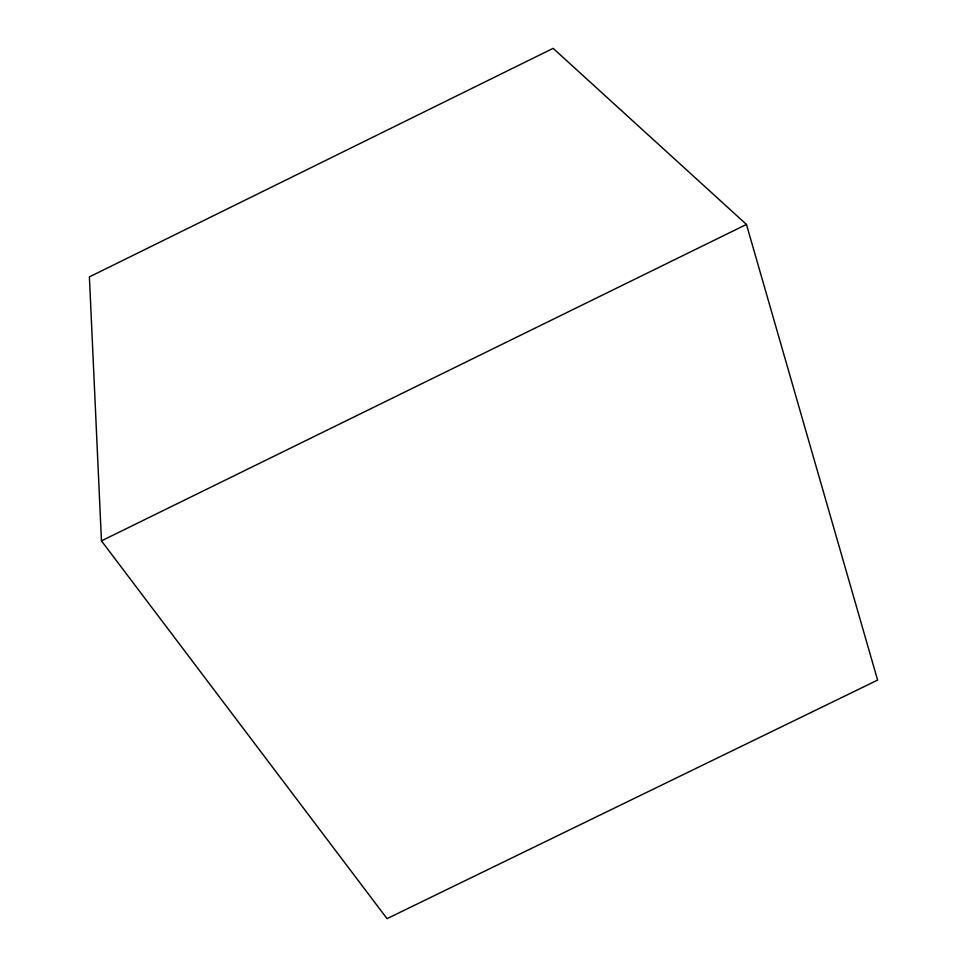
<?xml version="1.0" encoding="UTF-8"?>
<svg xmlns="http://www.w3.org/2000/svg" width="967" height="967" viewBox="0 0 967 967"><rect width="100%" height="100%" fill="white"/><g stroke="black" fill="none" stroke-linecap="round" stroke-linejoin="round"><path stroke-width="1.45" d="M101.45 540.867L746.451 224.441L877.601 680.091L387.042 918.65L101.45 540.867L89.399 276.888L553.136 48.35L746.451 224.441"/></g></svg>
